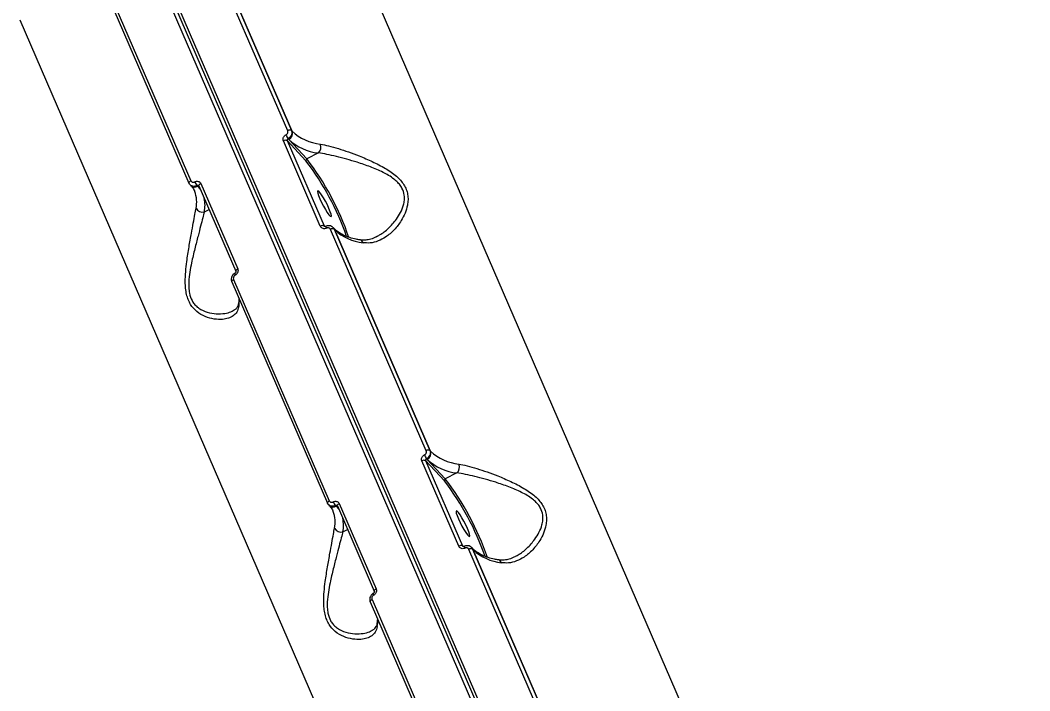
# Model space of a CAD drawing. Header units: millimetres. Extents: x -9609 to 9022, y -7175 to 8108.
# Drawn here: x -4842.9 to -4530.2, y 4652 to 4859.6 of the extents above; entities that cross this region are included whole.
import ezdxf

# ---------------------------------------------------------------- set-up
doc = ezdxf.new("R2010")
doc.units = ezdxf.units.MM
for name, color, linetype in [('DIKOM_ОБЪЕКТ', 7, 'Continuous'), ('DIKOM_РАЗМЕР_ЗОНА', 7, 'Continuous'), ('DIKOM_РАЗМЕР_ОБЪЕКТА', 7, 'Continuous')]:
    doc.layers.add(name, color=color, linetype=linetype)
doc.styles.add('style1', font='arial.ttf', dxfattribs={"width": 0.8})
doc.dimstyles.new('1-50', dxfattribs={"dimtxt": 300, "dimasz": 200, "dimexe": 100, "dimexo": 0, "dimgap": 100, "dimtad": 1, "dimtxsty": 'style1', "dimcen": 200, "dimclrd": 7, "dimclre": 7, "dimclrt": 7, "dimadec": 1, "dimazin": 2, "dimtfac": 1, "dimtmove": 0, "dimatfit": 2, "dimfxl": 0, "dimlwd": 25, "dimlwe": 18, "dimarcsym": 0})

# ---------------------------------------------------------------- blocks, each defined once
blk = doc.blocks.new('*D10')
at = {"layer": 'Defpoints', "color": 0, "transparency": 16777216}
for p in [(-405.54, 6589.16), (-8044.66, -3492.79), (424.09, -3492.79)]:
    blk.add_point(p, dxfattribs=at)
at = {"layer": 'DIKOM_РАЗМЕР_ОБЪЕКТА', "color": 7, "lineweight": 18, "transparency": 16777216}
for p, q in [((-405.54, 6589.16), (-8144.66, 6589.16)), ((424.09, -3492.79), (-8144.66, -3492.79))]:
    blk.add_line(p, q, dxfattribs=at)
at = {"layer": 'DIKOM_РАЗМЕР_ОБЪЕКТА', "color": 7, "lineweight": 25, "transparency": 16777216}
blk.add_line((-8044.66, 6389.16), (-8044.66, -3292.79), dxfattribs=at)
at = {"layer": 'DIKOM_РАЗМЕР_ОБЪЕКТА', "color": 7, "transparency": 16777216}
for points in [[(-8077.99, 6389.16), (-8011.32, 6389.16), (-8044.66, 6589.16)], [(-8077.99, -3292.79), (-8011.32, -3292.79), (-8044.66, -3492.79)]]:
    blk.add_solid(points, dxfattribs=at)
at = {"layer": 'DIKOM_РАЗМЕР_ОБЪЕКТА', "color": 7, "transparency": 16777216, "insert": (-8297.83, 1541.5), "char_height": 300, "attachment_point": 5, "rotation": 90, "style": 'style1'}
blk.add_mtext('10100', dxfattribs=at)
blk = doc.blocks.new('*D13')
at = {"layer": 'Defpoints', "color": 0, "transparency": 16777216}
for p in [(-4933.28, 8107.63), (-9158.98, -4977.79), (-1652.91, -4977.79)]:
    blk.add_point(p, dxfattribs=at)
at = {"layer": 'DIKOM_РАЗМЕР_ЗОНА', "color": 7, "lineweight": 18, "transparency": 16777216}
for p, q in [((-4933.28, 8107.63), (-9258.98, 8107.63)), ((-1652.91, -4977.79), (-9258.98, -4977.79))]:
    blk.add_line(p, q, dxfattribs=at)
at = {"layer": 'DIKOM_РАЗМЕР_ЗОНА', "color": 7, "lineweight": 25, "transparency": 16777216}
blk.add_line((-9158.98, 7907.63), (-9158.98, -4777.79), dxfattribs=at)
at = {"layer": 'DIKOM_РАЗМЕР_ЗОНА', "color": 7, "transparency": 16777216}
for points in [[(-9192.32, 7907.63), (-9125.65, 7907.63), (-9158.98, 8107.63)], [(-9192.32, -4777.79), (-9125.65, -4777.79), (-9158.98, -4977.79)]]:
    blk.add_solid(points, dxfattribs=at)
at = {"layer": 'DIKOM_РАЗМЕР_ЗОНА', "color": 7, "transparency": 16777216, "insert": (-9412.26, 1541.5), "char_height": 300, "attachment_point": 5, "rotation": 90, "style": 'style1'}
blk.add_mtext('13100', dxfattribs=at)

msp = doc.modelspace()

# ---------------------------------------------------------------- linework, layer by layer
at = {"layer": 'DIKOM_ОБЪЕКТ', "color": 7, "linetype": 'Continuous', "lineweight": 15}
for p, q in [((-4832.677, 4953.159), (-4659.684, 4553.712)), ((-4661.45, 4552.802), (-4834.442, 4952.249)), ((-4833.286, 4952.425), (-4660.293, 4552.977)), ((-4750.416, 4907.263), (-4625.319, 4618.406)), ((-4760.011, 4825.387), (-4789.677, 4893.887)), ((-4788.521, 4893.987), (-4758.855, 4825.487)), ((-4758.649, 4825.265), (-4788.315, 4893.765)), ((-4819.682, 4878.416), (-4790.016, 4809.916)), ((-4820.253, 4877.701), (-4790.587, 4809.201)), ((-4717.765, 4570.739), (-4842.863, 4859.596)), ((-4758.855, 4825.487), (-4758.649, 4825.265)), ((-4749.915, 4795.808), (-4761.353, 4822.218)), ((-4760.192, 4822.32), (-4748.755, 4795.91)), ((-4754.348, 4816.023), (-4760.192, 4822.32)), ((-4759.914, 4822.941), (-4759.695, 4822.707)), ((-4759.695, 4822.707), (-4754.087, 4816.663)), ((-4750.521, 4818.501), (-4754.087, 4816.663)), ((-4790.55, 4809.145), (-4790.587, 4809.201)), ((-4790.256, 4808.693), (-4790.049, 4808.47)), ((-4788.803, 4806.541), (-4788.855, 4806.661)), ((-4787.869, 4808.18), (-4788.086, 4808.415)), ((-4787.117, 4807.371), (-4787.869, 4808.18)), ((-4787.52, 4808.3), (-4787.559, 4808.359)), ((-4787.522, 4808.304), (-4776.084, 4781.894)), ((-4786.946, 4809.022), (-4775.508, 4782.612)), ((-4785.826, 4800.298), (-4784.377, 4801.045)), ((-4748.755, 4795.91), (-4748.677, 4795.798)), ((-4748.755, 4795.91), (-4748.604, 4795.749)), ((-4717.12, 4726.35), (-4746.786, 4794.85)), ((-4745.719, 4795.181), (-4745.926, 4795.404)), ((-4745.63, 4794.95), (-4715.965, 4726.45)), ((-4745.425, 4794.729), (-4745.63, 4794.95)), ((-4715.759, 4726.228), (-4745.425, 4794.729)), ((-4777.362, 4778.665), (-4747.696, 4710.164)), ((-4776.792, 4779.379), (-4747.126, 4710.879)), ((-4715.965, 4726.45), (-4715.759, 4726.228)), ((-4707.025, 4696.771), (-4718.462, 4723.181)), ((-4717.301, 4723.284), (-4705.863, 4696.874)), ((-4711.457, 4716.986), (-4717.301, 4723.284)), ((-4717.022, 4723.905), (-4716.805, 4723.67)), ((-4716.805, 4723.67), (-4711.196, 4717.626)), ((-4707.63, 4719.465), (-4711.196, 4717.626)), ((-4747.659, 4710.108), (-4747.696, 4710.164)), ((-4747.364, 4709.656), (-4747.158, 4709.434)), ((-4744.977, 4709.144), (-4745.196, 4709.378)), ((-4744.227, 4708.334), (-4744.977, 4709.144)), ((-4744.629, 4709.264), (-4744.668, 4709.322)), ((-4744.631, 4709.268), (-4733.194, 4682.858)), ((-4744.055, 4709.985), (-4732.618, 4683.575)), ((-4745.913, 4707.505), (-4745.964, 4707.625)), ((-4742.935, 4701.261), (-4741.487, 4702.008)), ((-4705.863, 4696.874), (-4705.787, 4696.761)), ((-4705.863, 4696.874), (-4705.714, 4696.712)), ((-4674.23, 4627.313), (-4703.896, 4695.814)), ((-4702.829, 4696.145), (-4703.035, 4696.367)), ((-4702.74, 4695.914), (-4673.074, 4627.413)), ((-4702.534, 4695.692), (-4702.74, 4695.914)), ((-4672.868, 4627.192), (-4702.534, 4695.692)), ((-4734.472, 4679.628), (-4704.806, 4611.128)), ((-4733.901, 4680.343), (-4704.235, 4611.842))]:
    msp.add_line(p, q, dxfattribs=at)
at = {"layer": 'DIKOM_ОБЪЕКТ', "color": 7, "linetype": 'Continuous', "lineweight": 15, "flags": 128}
for points in [[(-4790.587, 4809.201), (-4790.592, 4809.217), (-4790.602, 4809.303), (-4790.578, 4809.4), (-4790.52, 4809.504), (-4790.431, 4809.611), (-4790.315, 4809.718), (-4790.175, 4809.821), (-4790.016, 4809.916)], [(-4787.869, 4808.18), (-4787.201, 4807.371), (-4786.978, 4807.05)], [(-4787.522, 4808.304), (-4787.527, 4808.32), (-4787.537, 4808.407), (-4787.512, 4808.504), (-4787.454, 4808.609), (-4787.364, 4808.717), (-4787.247, 4808.824), (-4787.106, 4808.927), (-4786.946, 4809.022)], [(-4747.227, 4801.307), (-4747.737, 4802.414), (-4748.319, 4803.555), (-4748.926, 4804.635), (-4749.51, 4805.569), (-4750.022, 4806.279), (-4750.421, 4806.709), (-4750.675, 4806.824), (-4750.763, 4806.615), (-4750.679, 4806.098), (-4750.428, 4805.315), (-4750.032, 4804.33), (-4749.522, 4803.222), (-4748.94, 4802.082), (-4748.332, 4801.001), (-4747.75, 4800.068), (-4747.237, 4799.357), (-4746.838, 4798.927), (-4746.584, 4798.812), (-4746.495, 4799.022), (-4746.58, 4799.539), (-4746.831, 4800.322), (-4747.227, 4801.307)], [(-4745.719, 4795.181), (-4745.598, 4795.033), (-4745.425, 4794.729)], [(-4776.082, 4781.89), (-4776.09, 4781.91), (-4776.099, 4781.997), (-4776.075, 4782.094), (-4776.016, 4782.199), (-4775.927, 4782.307), (-4775.81, 4782.414), (-4775.668, 4782.517), (-4775.508, 4782.612)], [(-4777.362, 4778.665), (-4777.368, 4778.68), (-4777.377, 4778.766), (-4777.354, 4778.863), (-4777.295, 4778.967), (-4777.207, 4779.075), (-4777.09, 4779.182), (-4776.95, 4779.285), (-4776.792, 4779.379)], [(-4747.696, 4710.164), (-4747.702, 4710.18), (-4747.711, 4710.266), (-4747.687, 4710.363), (-4747.629, 4710.467), (-4747.541, 4710.575), (-4747.424, 4710.682), (-4747.284, 4710.784), (-4747.126, 4710.879)], [(-4744.977, 4709.144), (-4744.31, 4708.334), (-4744.087, 4708.013)], [(-4744.631, 4709.268), (-4744.637, 4709.284), (-4744.646, 4709.37), (-4744.622, 4709.467), (-4744.563, 4709.572), (-4744.474, 4709.68), (-4744.355, 4709.787), (-4744.214, 4709.89), (-4744.055, 4709.985)], [(-4704.336, 4702.27), (-4704.847, 4703.378), (-4705.428, 4704.518), (-4706.036, 4705.599), (-4706.619, 4706.532), (-4707.132, 4707.243), (-4707.53, 4707.673), (-4707.785, 4707.788), (-4707.873, 4707.578), (-4707.789, 4707.061), (-4707.538, 4706.278), (-4707.141, 4705.293), (-4706.631, 4704.185), (-4706.049, 4703.045), (-4705.442, 4701.965), (-4704.858, 4701.031), (-4704.347, 4700.321), (-4703.947, 4699.89), (-4703.694, 4699.776), (-4703.605, 4699.985), (-4703.69, 4700.502), (-4703.94, 4701.285), (-4704.336, 4702.27)], [(-4702.829, 4696.145), (-4702.708, 4695.997), (-4702.534, 4695.692)], [(-4733.191, 4682.853), (-4733.199, 4682.874), (-4733.209, 4682.96), (-4733.184, 4683.058), (-4733.126, 4683.162), (-4733.036, 4683.27), (-4732.918, 4683.378), (-4732.777, 4683.481), (-4732.618, 4683.575)], [(-4734.472, 4679.628), (-4734.477, 4679.644), (-4734.487, 4679.73), (-4734.462, 4679.827), (-4734.405, 4679.931), (-4734.316, 4680.038), (-4734.2, 4680.145), (-4734.06, 4680.248), (-4733.901, 4680.343)]]:
    msp.add_lwpolyline(points, dxfattribs=at)
at = {"layer": 'DIKOM_ОБЪЕКТ', "color": 7, "linetype": 'Continuous', "lineweight": 15}
for centre, radius, start, end in [((-4759.345, 4824.424), 1.17, 65.23364, 124.65152), ((-4760.577, 4824.56), 2.053, 295.44644, 20.07339), ((-4748.315, 4836.277), 15.101, 226.81917, 263.93176), ((-4760.683, 4821.255), 1.173, 65.26547, 124.83626), ((-4754.276, 4826.741), 6.799, 202.67898, 213.97748), ((-4748.843, 4834.272), 15.86, 226.8229, 263.92731), ((-4752.206, 4820.32), 2.48, 312.81735, 22.26978), ((-4753.868, 4816.2), 0.511, 115.27524, 200.28119), ((-4820.067, 4765.633), 82.814, 19.06588, 37.47947), ((-4821.614, 4764.841), 85.12, 18.88331, 37.50371), ((-4784.99, 4811.106), 4.102, 202.15825, 220.99275), ((-4788.767, 4809.766), 1.822, 225.29806, 299.53974), ((-4797.064, 4803.311), 8.87, 347.66438, 21.3575), ((-4795.456, 4802.306), 9.837, 348.2225, 12.66954), ((-4786.449, 4802.383), 2.176, 206.37586, 286.65089), ((-4749.245, 4794.845), 1.173, 65.27938, 124.82236), ((-4747.077, 4795.825), 1.128, 182.40393, 211.56462), ((-4746.121, 4793.888), 1.17, 65.23364, 124.65152), ((-4735.089, 4805.743), 15.104, 226.82247, 263.92846), ((-4737.971, 4790.251), 1.368, 20.21599, 77.70897), ((-4775.642, 4781.116), 0.775, 171.14956, 214.83523), ((-4773.768, 4771.503), 1.538, 169.59075, 203.92033), ((-4785.169, 4772.869), 10.191, 348.74017, 1.69629), ((-4711.428, 4727.686), 6.752, 202.6726, 214.05329), ((-4716.455, 4725.388), 1.17, 65.20812, 124.67704), ((-4717.686, 4725.523), 2.052, 295.42388, 20.09689), ((-4705.423, 4737.243), 15.104, 226.82253, 263.92776), ((-4717.792, 4722.215), 1.176, 65.31152, 124.78196), ((-4705.952, 4735.236), 15.86, 226.82329, 263.92691), ((-4709.316, 4721.284), 2.48, 312.81819, 22.26894), ((-4710.976, 4717.163), 0.513, 115.45453, 200.1019), ((-4777.175, 4666.596), 82.813, 19.06588, 37.4796), ((-4778.721, 4665.805), 85.118, 18.88318, 37.50396), ((-4745.876, 4710.731), 1.824, 225.33011, 299.51117), ((-4742.13, 4712.047), 4.065, 202.04018, 221.04144), ((-4754.162, 4704.275), 8.858, 347.64142, 21.38045), ((-4752.554, 4703.271), 9.827, 348.19661, 12.66919), ((-4743.558, 4703.347), 2.177, 206.39647, 286.63028), ((-4706.354, 4695.806), 1.175, 65.29763, 124.79585), ((-4704.186, 4696.788), 1.129, 182.41023, 211.55832), ((-4703.23, 4694.852), 1.17, 65.21202, 124.67314), ((-4692.199, 4706.707), 15.104, 226.82207, 263.92821), ((-4695.08, 4691.215), 1.368, 20.21067, 77.71038), ((-4732.764, 4682.075), 0.763, 170.69471, 215.10808), ((-4730.866, 4672.468), 1.55, 169.71748, 203.79272), ((-4742.202, 4673.826), 10.115, 348.69113, 1.74533)]:
    msp.add_arc(centre, radius, start, end, dxfattribs=at)
for points, knots in [([(-4834.587, 4952.803), (-4836.362, 4951.881), (-4841.508, 4949.208), (-4849.947, 4944.705), (-4859.863, 4939.262), (-4869.66, 4933.722), (-4879.331, 4928.091), (-4888.87, 4922.372), (-4898.269, 4916.57), (-4907.521, 4910.69), (-4916.619, 4904.735), (-4925.557, 4898.71), (-4934.327, 4892.62), (-4942.923, 4886.469), (-4951.339, 4880.262), (-4959.568, 4874.003), (-4967.604, 4867.697), (-4975.441, 4861.349), (-4983.073, 4854.964), (-4990.495, 4848.546), (-4997.7, 4842.1), (-5004.684, 4835.631), (-5011.44, 4829.143), (-5017.965, 4822.642), (-5024.254, 4816.133), (-5030.3, 4809.619), (-5036.099, 4803.106), (-5041.65, 4796.6), (-5046.944, 4790.104), (-5051.981, 4783.623), (-5056.753, 4777.163), (-5061.261, 4770.728), (-5065.497, 4764.323), (-5069.461, 4757.952), (-5073.15, 4751.621), (-5076.558, 4745.334), (-5079.686, 4739.096), (-5082.528, 4732.911), (-5085.086, 4726.784), (-5087.354, 4720.72), (-5089.331, 4714.724), (-5091.016, 4708.8), (-5092.409, 4702.952), (-5093.506, 4697.187), (-5094.311, 4691.506), (-5094.806, 4685.92), (-5095.019, 4681.29), (-5094.953, 4678.561), (-5094.931, 4677.627)], [0, 0, 0, 0, 0.0116795, 0.0338703, 0.0560613, 0.0782537, 0.1004456, 0.1226379, 0.14483, 0.1670224, 0.1892157, 0.2114101, 0.2336043, 0.2557995, 0.2779943, 0.3001908, 0.322387, 0.3445848, 0.3667829, 0.3889818, 0.4111811, 0.4333818, 0.4555832, 0.4777859, 0.49999, 0.5221946, 0.5444004, 0.5666079, 0.5888159, 0.6110253, 0.6332352, 0.6554472, 0.6776592, 0.6998721, 0.722086, 0.7442998, 0.7665135, 0.7887261, 0.8109378, 0.8331472, 0.8553532, 0.8775553, 0.8997522, 0.9219424, 0.9441246, 0.9662975, 0.9884597, 1, 1, 1, 1]), ([(-4760.549, 4824.12), (-4760.452, 4824.178), (-4760.258, 4824.296), (-4760.053, 4824.571), (-4759.94, 4824.88), (-4759.934, 4825.165), (-4759.989, 4825.324), (-4760.011, 4825.387)], [0, 0, 0, 0, 0.2153716, 0.4301706, 0.6450856, 0.8595661, 1, 1, 1, 1]), ([(-4758.855, 4825.487), (-4758.811, 4825.361), (-4758.7, 4825.044), (-4758.711, 4824.473), (-4758.931, 4823.852), (-4759.339, 4823.298), (-4759.722, 4823.06), (-4759.914, 4822.941)], [0, 0, 0, 0, 0.1407281, 0.3554243, 0.5702381, 0.7850415, 1, 1, 1, 1]), ([(-4761.353, 4822.218), (-4761.386, 4822.312), (-4761.469, 4822.55), (-4761.46, 4822.978), (-4761.292, 4823.442), (-4760.984, 4823.855), (-4760.694, 4824.031), (-4760.549, 4824.12)], [0, 0, 0, 0, 0.1406588, 0.3551442, 0.5699782, 0.7848942, 1, 1, 1, 1]), ([(-4759.914, 4822.941), (-4759.963, 4822.914), (-4760.062, 4822.858), (-4760.168, 4822.724), (-4760.226, 4822.572), (-4760.23, 4822.431), (-4760.203, 4822.352), (-4760.192, 4822.32)], [0, 0, 0, 0, 0.2152546, 0.4302682, 0.645175, 0.8595911, 1, 1, 1, 1]), ([(-4749.912, 4821.26), (-4749.075, 4821.096), (-4747.372, 4820.761), (-4744.377, 4819.895), (-4741.175, 4818.836), (-4737.633, 4817.515), (-4733.761, 4815.876), (-4729.799, 4813.856), (-4726.37, 4811.526), (-4724.256, 4809.204), (-4723.244, 4807.221), (-4722.805, 4805.622), (-4722.697, 4803.963), (-4722.927, 4801.997), (-4723.619, 4799.809), (-4724.984, 4797.197), (-4726.99, 4794.611), (-4729.45, 4792.502), (-4731.993, 4791.159), (-4734.363, 4790.525), (-4735.959, 4790.662), (-4736.687, 4790.724)], [0, 0, 0, 0, 0.0545773, 0.1110333, 0.1659453, 0.2220044, 0.2890653, 0.3579561, 0.4226723, 0.4774034, 0.5047505, 0.5331001, 0.5623553, 0.5923837, 0.6398885, 0.6885858, 0.759289, 0.8320655, 0.8901628, 0.9498677, 1, 1, 1, 1]), ([(-4732.608, 4792.59), (-4732.248, 4792.759), (-4730.903, 4793.387), (-4728.74, 4795.17), (-4726.567, 4797.566), (-4725.016, 4800.053), (-4724.186, 4802.07), (-4723.834, 4803.911), (-4723.844, 4805.688), (-4724.312, 4807.158), (-4725.091, 4808.442), (-4725.889, 4809.412), (-4727.662, 4810.958), (-4730.533, 4812.621), (-4734.427, 4814.257), (-4738.237, 4815.559), (-4741.783, 4816.613), (-4744.935, 4817.437), (-4747.939, 4818.118), (-4749.652, 4818.372), (-4750.521, 4818.501)], [0, 0, 0, 0, 0.0307551, 0.114826, 0.2011085, 0.2563641, 0.3127448, 0.3455389, 0.3792135, 0.4274145, 0.4402544, 0.4703289, 0.5014122, 0.5756624, 0.6547522, 0.7360281, 0.8016062, 0.868313, 0.933241, 1, 1, 1, 1]), ([(-4790.016, 4809.916), (-4789.967, 4809.828), (-4789.867, 4809.653), (-4789.61, 4809.487), (-4789.309, 4809.419), (-4789.021, 4809.451), (-4788.855, 4809.528), (-4788.789, 4809.559)], [0, 0, 0, 0, 0.2141465, 0.4288776, 0.6433775, 0.8581763, 1, 1, 1, 1]), ([(-4788.789, 4809.559), (-4788.69, 4809.605), (-4788.44, 4809.72), (-4788.008, 4809.768), (-4787.556, 4809.666), (-4787.171, 4809.415), (-4787.021, 4809.153), (-4786.946, 4809.022)], [0, 0, 0, 0, 0.1420905, 0.3569052, 0.57152, 0.7856046, 1, 1, 1, 1]), ([(-4790.195, 4808.637), (-4790.201, 4808.641), (-4790.375, 4808.755), (-4790.464, 4808.954), (-4790.55, 4809.145)], [0, 0, 0, 0, 0.03871134, 1, 1, 1, 1]), ([(-4788.086, 4808.415), (-4788.219, 4808.355), (-4788.553, 4808.204), (-4789.128, 4808.146), (-4789.738, 4808.272), (-4790.044, 4808.517), (-4790.195, 4808.637)], [0, 0, 0, 0, 0.1823141, 0.4586488, 0.7349641, 1, 1, 1, 1]), ([(-4790.049, 4808.47), (-4789.901, 4808.3), (-4789.448, 4807.774), (-4789.028, 4807.152), (-4788.865, 4806.645), (-4788.837, 4806.556)], [0, 0, 0, 0, 0.2841149, 0.874825, 1, 1, 1, 1]), ([(-4787.559, 4808.359), (-4787.562, 4808.363), (-4787.593, 4808.408), (-4787.687, 4808.459), (-4787.832, 4808.492), (-4787.973, 4808.472), (-4788.054, 4808.431), (-4788.086, 4808.415)], [0, 0, 0, 0, 0.0262135, 0.2913373, 0.5571103, 0.8241416, 1, 1, 1, 1]), ([(-4775.174, 4770.879), (-4775.346, 4770.314), (-4775.69, 4769.181), (-4776.829, 4768.045), (-4778.341, 4767.291), (-4780.314, 4766.914), (-4782.743, 4766.991), (-4785.5, 4767.732), (-4788.101, 4769.176), (-4789.886, 4771.137), (-4790.841, 4773.079), (-4791.364, 4774.765), (-4791.653, 4776.618), (-4791.774, 4778.97), (-4791.646, 4781.758), (-4791.222, 4785.414), (-4790.582, 4789.452), (-4789.853, 4793.451), (-4789.238, 4796.84), (-4788.755, 4799.507), (-4788.511, 4800.814), (-4788.399, 4801.416)], [0, 0, 0, 0, 0.0554768, 0.1110244, 0.1664995, 0.2220039, 0.2900216, 0.3579659, 0.4226783, 0.4774094, 0.505245, 0.5330945, 0.5627089, 0.5923744, 0.6404296, 0.6885803, 0.7603262, 0.8320628, 0.8909997, 0.9498661, 1, 1, 1, 1]), ([(-4785.826, 4800.298), (-4785.982, 4799.71), (-4786.32, 4798.435), (-4786.981, 4795.876), (-4787.82, 4792.66), (-4788.799, 4788.857), (-4789.701, 4785.068), (-4790.35, 4781.614), (-4790.653, 4779.027), (-4790.669, 4776.827), (-4790.451, 4774.821), (-4789.935, 4773.302), (-4789.218, 4772.083), (-4788.524, 4771.227), (-4787.064, 4770.017), (-4784.847, 4769.06), (-4782.066, 4768.622), (-4779.613, 4768.782), (-4777.871, 4769.179), (-4777.133, 4769.609), (-4776.909, 4769.739)], [0, 0, 0, 0, 0.0593355, 0.1286017, 0.1997498, 0.2839073, 0.3702819, 0.4255949, 0.4820362, 0.5148656, 0.5485761, 0.5968313, 0.6096834, 0.6397889, 0.6709048, 0.745233, 0.8244143, 0.9057694, 0.9714151, 1, 1, 1, 1]), ([(-4748.039, 4795.234), (-4748.14, 4795.191), (-4748.397, 4795.083), (-4748.838, 4795.045), (-4749.299, 4795.156), (-4749.69, 4795.413), (-4749.84, 4795.676), (-4749.915, 4795.808)], [0, 0, 0, 0, 0.14205116, 0.35679708, 0.57151866, 0.78574333, 1, 1, 1, 1]), ([(-4748.205, 4795.782), (-4748.233, 4795.768), (-4748.31, 4795.729), (-4748.438, 4795.71), (-4748.563, 4795.723), (-4748.642, 4795.756), (-4748.665, 4795.788), (-4748.674, 4795.8)], [0, 0, 0, 0, 0.1166248, 0.3185831, 0.5448312, 0.8197767, 1, 1, 1, 1]), ([(-4746.006, 4795.447), (-4746.046, 4795.497), (-4746.228, 4795.727), (-4746.739, 4795.945), (-4747.427, 4796.019), (-4747.953, 4795.936), (-4748.175, 4795.782), (-4748.199, 4795.766)], [0, 0, 0, 0, 0.0810298, 0.3726211, 0.6638486, 0.9647527, 1, 1, 1, 1]), ([(-4746.786, 4794.85), (-4746.836, 4794.938), (-4746.937, 4795.114), (-4747.198, 4795.285), (-4747.505, 4795.36), (-4747.8, 4795.335), (-4747.971, 4795.263), (-4748.039, 4795.234)], [0, 0, 0, 0, 0.2143353, 0.4288816, 0.6431155, 0.8579534, 1, 1, 1, 1]), ([(-4745.985, 4795.459), (-4745.979, 4795.455), (-4745.808, 4795.336), (-4745.718, 4795.14), (-4745.63, 4794.95)], [0, 0, 0, 0, 0.035557, 1, 1, 1, 1]), ([(-4737.684, 4791.589), (-4738.069, 4791.658), (-4739.178, 4791.857), (-4740.832, 4792.301), (-4742.551, 4792.955), (-4744.004, 4793.734), (-4745.035, 4794.489), (-4745.534, 4794.994), (-4745.719, 4795.181)], [0, 0, 0, 0, 0.1035596, 0.2983298, 0.4928829, 0.6877623, 0.8843316, 1, 1, 1, 1]), ([(-4732.595, 4792.563), (-4732.892, 4792.404), (-4733.709, 4791.967), (-4735.061, 4791.605), (-4736.453, 4791.428), (-4737.327, 4791.567), (-4737.685, 4791.624)], [0, 0, 0, 0, 0.1769708, 0.4876555, 0.7898864, 1, 1, 1, 1]), ([(-4776.401, 4781.221), (-4776.455, 4781.197), (-4776.735, 4781.071), (-4777.142, 4780.645), (-4777.487, 4779.97), (-4777.539, 4779.248), (-4777.44, 4778.739), (-4777.286, 4778.53), (-4777.265, 4778.501)], [0, 0, 0, 0, 0.0552945, 0.2876598, 0.529668, 0.7513157, 0.9655845, 1, 1, 1, 1]), ([(-4776.087, 4781.89), (-4776.077, 4781.865), (-4776.057, 4781.819), (-4776.062, 4781.683), (-4776.111, 4781.541), (-4776.194, 4781.407), (-4776.299, 4781.3), (-4776.376, 4781.257), (-4776.409, 4781.238)], [0, 0, 0, 0, 0.2167158, 0.4054943, 0.5693067, 0.7202492, 0.8772092, 1, 1, 1, 1]), ([(-4775.508, 4782.612), (-4775.475, 4782.518), (-4775.391, 4782.279), (-4775.398, 4781.847), (-4775.556, 4781.374), (-4775.856, 4780.951), (-4776.138, 4780.766), (-4776.279, 4780.673)], [0, 0, 0, 0, 0.140655, 0.3551323, 0.5698029, 0.7848188, 1, 1, 1, 1]), ([(-4776.279, 4780.673), (-4776.373, 4780.611), (-4776.56, 4780.488), (-4776.759, 4780.205), (-4776.866, 4779.889), (-4776.87, 4779.601), (-4776.814, 4779.442), (-4776.792, 4779.379)], [0, 0, 0, 0, 0.2150599, 0.4300638, 0.6449672, 0.8594518, 1, 1, 1, 1]), ([(-4775.293, 4771.811), (-4775.303, 4771.735), (-4775.35, 4771.367), (-4775.572, 4770.882), (-4775.983, 4770.305), (-4776.401, 4769.913), (-4776.803, 4769.747), (-4776.889, 4769.712)], [0, 0, 0, 0, 0.0635306, 0.307106, 0.6031852, 0.9146778, 1, 1, 1, 1]), ([(-4775.115, 4773.475), (-4775.131, 4773.041), (-4775.151, 4772.498), (-4775.259, 4771.907), (-4775.28, 4771.789)], [0, 0, 0, 0, 0.8000904, 1, 1, 1, 1]), ([(-4718.462, 4723.181), (-4718.495, 4723.275), (-4718.578, 4723.513), (-4718.57, 4723.941), (-4718.402, 4724.405), (-4718.093, 4724.818), (-4717.803, 4724.995), (-4717.658, 4725.083)], [0, 0, 0, 0, 0.1406373, 0.3551471, 0.5699819, 0.7848788, 1, 1, 1, 1]), ([(-4717.658, 4725.083), (-4717.561, 4725.142), (-4717.368, 4725.26), (-4717.161, 4725.534), (-4717.05, 4725.844), (-4717.043, 4726.129), (-4717.099, 4726.287), (-4717.12, 4726.35)], [0, 0, 0, 0, 0.2153338, 0.4304423, 0.6451182, 0.8595591, 1, 1, 1, 1]), ([(-4715.965, 4726.45), (-4715.921, 4726.325), (-4715.809, 4726.007), (-4715.82, 4725.436), (-4716.04, 4724.815), (-4716.448, 4724.262), (-4716.831, 4724.024), (-4717.022, 4723.905)], [0, 0, 0, 0, 0.14074707, 0.35549677, 0.57036404, 0.78522505, 1, 1, 1, 1]), ([(-4717.022, 4723.905), (-4717.072, 4723.877), (-4717.171, 4723.821), (-4717.277, 4723.687), (-4717.335, 4723.535), (-4717.34, 4723.394), (-4717.312, 4723.315), (-4717.301, 4723.284)], [0, 0, 0, 0, 0.21595616, 0.43078558, 0.64537846, 0.85945635, 1, 1, 1, 1]), ([(-4707.021, 4722.224), (-4706.184, 4722.059), (-4704.482, 4721.724), (-4701.486, 4720.859), (-4698.284, 4719.799), (-4694.741, 4718.478), (-4690.87, 4716.839), (-4686.908, 4714.82), (-4683.479, 4712.489), (-4681.365, 4710.167), (-4680.354, 4708.184), (-4679.914, 4706.585), (-4679.807, 4704.927), (-4680.037, 4702.961), (-4680.729, 4700.773), (-4682.093, 4698.161), (-4684.099, 4695.574), (-4686.559, 4693.465), (-4689.103, 4692.123), (-4691.472, 4691.488), (-4693.068, 4691.625), (-4693.796, 4691.687)], [0, 0, 0, 0, 0.0545782, 0.111034, 0.165946, 0.2220178, 0.2890654, 0.3579554, 0.4226714, 0.4774029, 0.5047506, 0.5331001, 0.5623535, 0.5923828, 0.6398874, 0.6885845, 0.7592796, 0.8320561, 0.8901632, 0.9498665, 1, 1, 1, 1]), ([(-4689.718, 4693.554), (-4689.357, 4693.722), (-4688.012, 4694.35), (-4685.85, 4696.133), (-4683.676, 4698.529), (-4682.125, 4701.016), (-4681.295, 4703.033), (-4680.943, 4704.874), (-4680.951, 4706.651), (-4681.422, 4708.122), (-4682.2, 4709.406), (-4682.999, 4710.375), (-4684.771, 4711.921), (-4687.642, 4713.585), (-4691.536, 4715.221), (-4695.347, 4716.522), (-4698.892, 4717.576), (-4702.045, 4718.4), (-4705.048, 4719.081), (-4706.762, 4719.336), (-4707.63, 4719.465)], [0, 0, 0, 0, 0.0307561, 0.114827, 0.201109, 0.2563635, 0.3127439, 0.3455377, 0.3792129, 0.4274175, 0.4402581, 0.4703309, 0.5014153, 0.5756498, 0.6547554, 0.7360305, 0.8015918, 0.8683138, 0.9332416, 1, 1, 1, 1]), ([(-4747.304, 4709.6), (-4747.311, 4709.605), (-4747.485, 4709.719), (-4747.574, 4709.917), (-4747.659, 4710.108)], [0, 0, 0, 0, 0.03863158, 1, 1, 1, 1]), ([(-4745.196, 4709.378), (-4745.328, 4709.318), (-4745.663, 4709.167), (-4746.237, 4709.109), (-4746.847, 4709.235), (-4747.154, 4709.48), (-4747.304, 4709.6)], [0, 0, 0, 0, 0.182324, 0.4586409, 0.7349763, 1, 1, 1, 1]), ([(-4747.158, 4709.434), (-4747.011, 4709.263), (-4746.557, 4708.738), (-4746.137, 4708.116), (-4745.975, 4707.608), (-4745.946, 4707.519)], [0, 0, 0, 0, 0.284114, 0.874805, 1, 1, 1, 1]), ([(-4747.126, 4710.879), (-4747.076, 4710.791), (-4746.976, 4710.616), (-4746.719, 4710.45), (-4746.418, 4710.382), (-4746.13, 4710.415), (-4745.964, 4710.491), (-4745.898, 4710.522)], [0, 0, 0, 0, 0.2143878, 0.428563, 0.6429801, 0.8577177, 1, 1, 1, 1]), ([(-4745.898, 4710.522), (-4745.798, 4710.568), (-4745.549, 4710.683), (-4745.118, 4710.732), (-4744.665, 4710.629), (-4744.279, 4710.379), (-4744.13, 4710.116), (-4744.055, 4709.985)], [0, 0, 0, 0, 0.1417601, 0.3566291, 0.571293, 0.7857297, 1, 1, 1, 1]), ([(-4744.668, 4709.322), (-4744.671, 4709.326), (-4744.702, 4709.371), (-4744.796, 4709.422), (-4744.942, 4709.455), (-4745.083, 4709.435), (-4745.164, 4709.395), (-4745.196, 4709.378)], [0, 0, 0, 0, 0.0262134, 0.291337, 0.5571269, 0.8241579, 1, 1, 1, 1]), ([(-4732.284, 4671.843), (-4732.455, 4671.277), (-4732.799, 4670.145), (-4733.939, 4669.008), (-4735.45, 4668.254), (-4737.423, 4667.877), (-4739.853, 4667.955), (-4742.61, 4668.695), (-4745.21, 4670.14), (-4746.995, 4672.1), (-4747.951, 4674.043), (-4748.474, 4675.728), (-4748.762, 4677.582), (-4748.884, 4679.933), (-4748.756, 4682.722), (-4748.33, 4686.377), (-4747.692, 4690.415), (-4746.962, 4694.414), (-4746.348, 4697.803), (-4745.864, 4700.47), (-4745.62, 4701.778), (-4745.508, 4702.379)], [0, 0, 0, 0, 0.0554768, 0.1110241, 0.1664934, 0.2220034, 0.2900227, 0.3579656, 0.4226777, 0.4774099, 0.5052462, 0.5330958, 0.5627102, 0.5923745, 0.6404297, 0.6885831, 0.7603265, 0.8320631, 0.891, 0.949867, 1, 1, 1, 1]), ([(-4742.935, 4701.261), (-4743.091, 4700.673), (-4743.429, 4699.399), (-4744.091, 4696.84), (-4744.93, 4693.623), (-4745.909, 4689.821), (-4746.811, 4686.032), (-4747.459, 4682.577), (-4747.762, 4679.99), (-4747.779, 4677.79), (-4747.56, 4675.784), (-4747.044, 4674.266), (-4746.328, 4673.047), (-4745.633, 4672.19), (-4744.173, 4670.98), (-4741.957, 4670.023), (-4739.175, 4669.586), (-4736.721, 4669.746), (-4734.98, 4670.143), (-4734.242, 4670.572), (-4734.019, 4670.702)], [0, 0, 0, 0, 0.0593361, 0.1286015, 0.1997504, 0.2839069, 0.3702824, 0.4255953, 0.4820366, 0.5148658, 0.5485752, 0.5968303, 0.6096824, 0.6397886, 0.6709045, 0.7452323, 0.8244151, 0.9057791, 0.9714173, 1, 1, 1, 1]), ([(-4705.148, 4696.197), (-4705.25, 4696.154), (-4705.506, 4696.046), (-4705.947, 4696.008), (-4706.409, 4696.119), (-4706.8, 4696.376), (-4706.95, 4696.639), (-4707.025, 4696.771)], [0, 0, 0, 0, 0.1416741, 0.3568095, 0.5715252, 0.7857624, 1, 1, 1, 1]), ([(-4705.315, 4696.745), (-4705.343, 4696.731), (-4705.419, 4696.692), (-4705.547, 4696.674), (-4705.672, 4696.686), (-4705.75, 4696.72), (-4705.774, 4696.751), (-4705.783, 4696.764)], [0, 0, 0, 0, 0.11569655, 0.3186867, 0.5450287, 0.81959368, 1, 1, 1, 1]), ([(-4703.116, 4696.411), (-4703.155, 4696.461), (-4703.338, 4696.69), (-4703.848, 4696.909), (-4704.536, 4696.981), (-4705.063, 4696.901), (-4705.284, 4696.746), (-4705.307, 4696.729)], [0, 0, 0, 0, 0.0810545, 0.37238, 0.6640842, 0.965069, 1, 1, 1, 1]), ([(-4703.896, 4695.814), (-4703.946, 4695.902), (-4704.046, 4696.077), (-4704.307, 4696.249), (-4704.615, 4696.323), (-4704.909, 4696.298), (-4705.08, 4696.226), (-4705.148, 4696.197)], [0, 0, 0, 0, 0.2142851, 0.428388, 0.6431307, 0.8579663, 1, 1, 1, 1]), ([(-4703.095, 4696.422), (-4703.088, 4696.418), (-4702.913, 4696.303), (-4702.825, 4696.105), (-4702.74, 4695.914)], [0, 0, 0, 0, 0.0365573, 1, 1, 1, 1]), ([(-4694.794, 4692.552), (-4695.178, 4692.621), (-4696.286, 4692.82), (-4697.94, 4693.264), (-4699.661, 4693.919), (-4701.114, 4694.697), (-4702.145, 4695.453), (-4702.644, 4695.958), (-4702.829, 4696.145)], [0, 0, 0, 0, 0.1035234, 0.2983015, 0.4928776, 0.6877653, 0.884331, 1, 1, 1, 1]), ([(-4689.704, 4693.526), (-4690.001, 4693.367), (-4690.819, 4692.93), (-4692.17, 4692.569), (-4693.563, 4692.391), (-4694.437, 4692.53), (-4694.795, 4692.587)], [0, 0, 0, 0, 0.1769812, 0.4876553, 0.7898863, 1, 1, 1, 1]), ([(-4733.51, 4682.185), (-4733.564, 4682.161), (-4733.843, 4682.034), (-4734.251, 4681.608), (-4734.597, 4680.933), (-4734.648, 4680.211), (-4734.551, 4679.701), (-4734.395, 4679.493), (-4734.373, 4679.464)], [0, 0, 0, 0, 0.05502192, 0.28739057, 0.52950052, 0.75114001, 0.96541834, 1, 1, 1, 1]), ([(-4733.388, 4681.636), (-4733.482, 4681.575), (-4733.67, 4681.451), (-4733.869, 4681.168), (-4733.975, 4680.853), (-4733.979, 4680.564), (-4733.923, 4680.406), (-4733.901, 4680.343)], [0, 0, 0, 0, 0.21506601, 0.43009948, 0.64496644, 0.85948572, 1, 1, 1, 1]), ([(-4733.196, 4682.853), (-4733.186, 4682.829), (-4733.166, 4682.782), (-4733.172, 4682.646), (-4733.219, 4682.504), (-4733.303, 4682.371), (-4733.408, 4682.263), (-4733.484, 4682.221), (-4733.518, 4682.202)], [0, 0, 0, 0, 0.2168227, 0.4056943, 0.5692703, 0.7207784, 0.8771486, 1, 1, 1, 1]), ([(-4732.618, 4683.575), (-4732.584, 4683.481), (-4732.501, 4683.243), (-4732.506, 4682.811), (-4732.666, 4682.338), (-4732.965, 4681.914), (-4733.247, 4681.729), (-4733.388, 4681.636)], [0, 0, 0, 0, 0.140619, 0.3550747, 0.5698503, 0.7848448, 1, 1, 1, 1]), ([(-4732.402, 4672.774), (-4732.412, 4672.698), (-4732.458, 4672.331), (-4732.683, 4671.846), (-4733.092, 4671.269), (-4733.51, 4670.876), (-4733.912, 4670.711), (-4733.999, 4670.675)], [0, 0, 0, 0, 0.0635247, 0.3071102, 0.6031742, 0.914679, 1, 1, 1, 1]), ([(-4732.224, 4674.439), (-4732.239, 4674.004), (-4732.258, 4673.462), (-4732.368, 4672.871), (-4732.39, 4672.752)], [0, 0, 0, 0, 0.8000764, 1, 1, 1, 1])]:
    msp.add_open_spline(points, degree=3, knots=knots, dxfattribs=at)

# ---------------------------------------------------------------- dimensions: what is measured, and where the dimension line sits
at = {"layer": 'DIKOM_РАЗМЕР_ЗОНА'}
dim = msp.add_linear_dim(base=(-9158.984, -4977.788), p1=(-4933.276, 8107.631), p2=(-1652.914, -4977.788), angle=90, text='13100', dimstyle='1-50', dxfattribs=at)
dim.commit()
dim.dimension.update_dxf_attribs({"geometry": '*D13', "text_midpoint": (-9158.984, 1541.499), "dimtype": 160})
at = {"layer": 'DIKOM_РАЗМЕР_ОБЪЕКТА'}
dim = msp.add_linear_dim(base=(-8044.657, -3492.788), p1=(-405.539, 6589.161), p2=(424.086, -3492.788), angle=90, text='10100', dimstyle='1-50', dxfattribs=at)
dim.commit()
dim.dimension.update_dxf_attribs({"geometry": '*D10', "text_midpoint": (-8044.657, 1541.499), "dimtype": 160})

doc.saveas('drawing.dxf')
